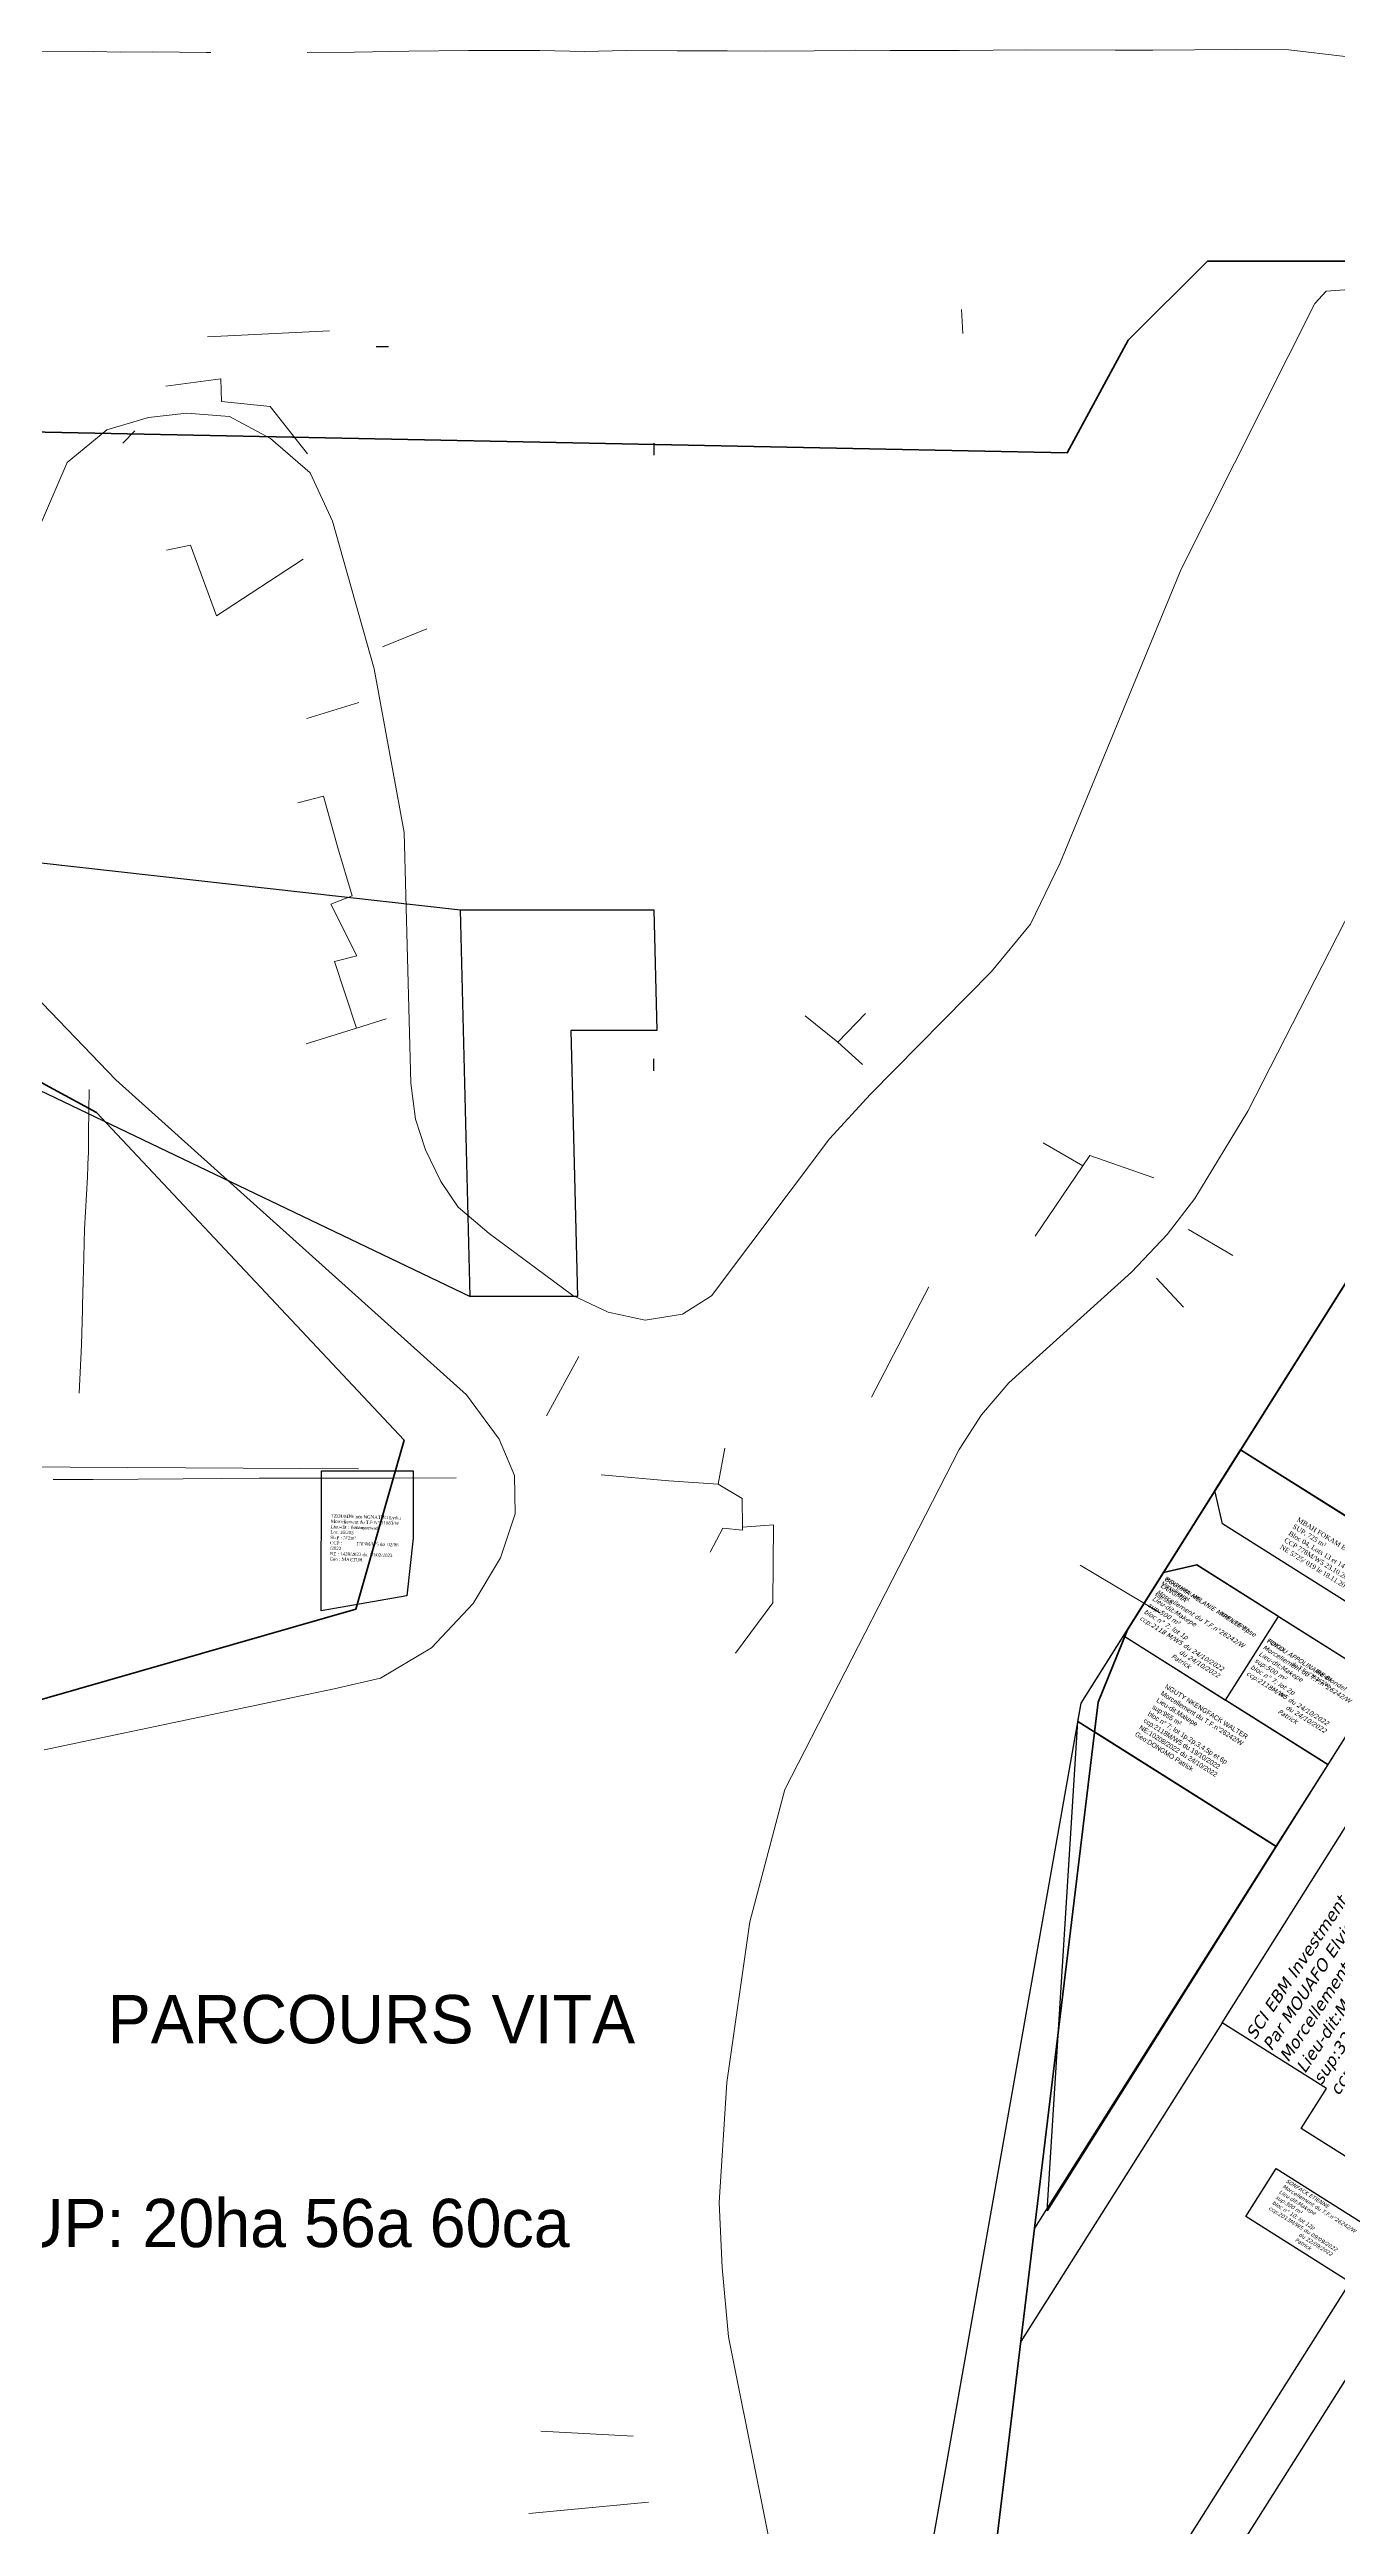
# Model space of a CAD drawing. Header units: millimetres. Extents: x 579832 to 917290, y 449831 to 1452191.
# Drawn here: x 582296 to 582563, y 450961 to 451474 of the extents above; entities that cross this region are included whole.
import ezdxf

# ---------------------------------------------------------------- set-up
doc = ezdxf.new("R2010")
doc.units = ezdxf.units.MM
doc.header["$LTSCALE"] = 10
for name, color, linetype, lineweight in [('drains_fossés', 120, 'Continuous', 20), ('MAJ APRES LE 13.01.2023', 222, 'Continuous', 30), ('Roads_others', 24, 'Continuous', 9)]:
    doc.layers.add(name, color=color, linetype=linetype, lineweight=lineweight)
for name, color, linetype in [('end maj 26 02 2021', 7, 'Continuous'), ('MAJ DEC 2021', 7, 'Continuous'), ('MAJ MARS 2022', 7, 'Continuous'), ('TF 16274-w', 2, 'Continuous')]:
    doc.layers.add(name, color=color, linetype=linetype)
doc.styles.add('Times 1.0', font='times.ttf', dxfattribs={"width": 0.99, "height": 1})

# ---------------------------------------------------------------- blocks, each defined once
blk = doc.blocks.new('FONING')
at = {"color": 7, "lineweight": -3, "flags": 128}
for points in [[(915302.96, 1447889.37), (915296.07, 1447887.8), (915288.59, 1447875.93), (915288.04, 1447874.55), (915308.95, 1447861.37), (915319.91, 1447878.7), (915302.96, 1447889.37)], [(915319.91, 1447878.7), (915336.81, 1447868.05), (915338.37, 1447861.16), (915330.08, 1447848.04), (915308.95, 1447861.37)]]:
    blk.add_lwpolyline(points, close=True, dxfattribs=at)
at = {"layer": 'end maj 26 02 2021', "linetype": 'ByBlock'}
blk.add_line((915354.37, 1447886.54), (915312.06, 1447913.18), dxfattribs=at)
at = {"layer": 'end maj 26 02 2021', "color": 150, "linetype": 'ByBlock', "lineweight": -3, "ltscale": 0.0014, "flags": 128}
blk.add_lwpolyline([(915312.06, 1447913.18), (915354.36, 1447886.55), (915349.03, 1447878.08), (915342.14, 1447876.51), (915308.29, 1447897.83), (915306.72, 1447904.72)], close=True, dxfattribs=at)
at = {"layer": 'end maj 26 02 2021', "linetype": 'ByBlock', "flags": 128}
blk.add_lwpolyline([(915302.96, 1447889.37), (915336.81, 1447868.05), (915338.37, 1447861.16), (915319.43, 1447831.08), (915278.36, 1447856.94), (915279.01, 1447860.72), (915296.07, 1447887.8)], close=True, dxfattribs=at)
at = {"layer": 'end maj 26 02 2021', "linetype": 'ByBlock', "ltscale": 0.0014, "flags": 128}
blk.add_lwpolyline([(915278.36, 1447856.94), (915319.43, 1447831.07), (915271.96, 1447755.65)], close=True, dxfattribs=at)
at = {"layer": 'MAJ DEC 2021', "color": 3, "linetype": 'ByBlock', "lineweight": 30, "ltscale": 0.0014, "flags": 128}
blk.add_lwpolyline([(915453.29, 1448137.47), (915539.77, 1448041.58), (915510.06, 1448014.79), (915523.46, 1447999.94), (915495.64, 1447974.84), (915484.13, 1447957.73), (915500.69, 1447939.37), (915483.94, 1447924.35), (915405.63, 1447639.95), (915398.32, 1447645.06), (915357.45, 1447645.32), (915252.23, 1447610), (915234.22, 1447607.45), (915279.01, 1447860.72)], close=True, dxfattribs=at)
at = {"layer": 'MAJ MARS 2022', "color": 5, "flags": 128}
blk.add_lwpolyline([(915339.58, 1447844.32), (915361.16, 1447830.73), (915382.75, 1447817.13), (915346.19, 1447759.07), (915324.61, 1447772.66), (915329.83, 1447780.96), (915308.25, 1447794.56)], close=True, dxfattribs=at)
at = {"layer": 'MAJ MARS 2022', "char_height": 0.958, "attachment_point": 1, "rotation": 327.7766}
for s, insert, width in [('\\A1;{\\fVerdana|b0|i1|c0|p34;BOGUMA MELANIE MIREILLE Epse LANGMIA \\P\\C1;Morcellement du T.F.n%%D26242/W\\P\\C256;Lieu-dit:Makepe\\Psup:500 m²\\Pbloc n° 7; lot 1p\\Pccp:2118 M/W5 du 24/10/2022\\PNE:10207/2022 du 24/10/2022\\C1;\\PGeo:DONGMO Patrick}', (915296.69, 1447886.99), 26.249), ('\\A1;{\\fVerdana|b0|i1|c0|p34;FOKOU APPOLINAIRE Blondel\\P\\C1;Morcellement du T.F.n%%D26242/W\\P\\C256;Lieu-dit:Makepe\\Psup:500 m²\\Pbloc n° 7; lot 2p\\Pccp:2118M/W5 du 24/10/2022\\PNE:10209/2022 du 24/10/2022\\P\\C1;Geo:DONGMO Patrick}', (915317.91, 1447874.19), 29.9086)]:
    blk.add_mtext(s, dxfattribs=dict(at, insert=insert, width=width))

msp = doc.modelspace()

# ---------------------------------------------------------------- linework, layer by layer
at = {"color": 0}
for p, q in [((582549.93, 451101.97), (582499.94, 451022.93)), ((582549.93, 451101.97), (582499.94, 451022.93)), ((582629.69, 451094.95), (582497.41, 450885.78)), ((582629.69, 451094.95), (582497.41, 450885.78)), ((582538.81, 451065.44), (582497.1, 450999.47)), ((582538.81, 451065.44), (582497.1, 450999.47)), ((582576.75, 451029.95), (582482.77, 450881.35)), ((582576.75, 451029.95), (582482.77, 450881.35))]:
    msp.add_line(p, q, dxfattribs=at)
at = {"flags": 128}
msp.add_lwpolyline([(582352.27, 451179.71), (582371.27, 451179.73), (582371.24, 451165.76), (582369.94, 451153.83), (582352.21, 451150.73)], close=True, dxfattribs=at)
msp.add_lwpolyline([(582352.27, 451179.71), (582371.27, 451179.73), (582371.24, 451165.76), (582369.94, 451153.83), (582352.21, 451150.73)], close=True, dxfattribs=at)
at = {"color": 5, "lineweight": -3, "flags": 128}
msp.add_lwpolyline([(582549.95, 451035.25), (582571.53, 451021.66), (582565.26, 451011.71), (582543.68, 451025.31)], close=True, dxfattribs=at)
msp.add_lwpolyline([(582549.95, 451035.25), (582571.53, 451021.66), (582565.26, 451011.71), (582543.68, 451025.31)], close=True, dxfattribs=at)
at = {"layer": 'drains_fossés'}
for p, q in [((582485.09, 451415.13), (582484.79, 451420.13)), ((582485.09, 451415.13), (582484.79, 451420.13)), ((582328.62, 451414.46), (582353.9, 451415.73)), ((582328.62, 451414.46), (582353.9, 451415.73)), ((582348.48, 451368.42), (582330.49, 451356.71)), ((582348.48, 451368.42), (582330.49, 451356.71)), ((582364.88, 451350.29), (582374.05, 451354)), ((582364.88, 451350.29), (582374.05, 451354)), ((582360.01, 451338.78), (582349.21, 451335.49)), ((582360.01, 451338.78), (582349.21, 451335.49)), ((582359.53, 451271.38), (582349.1, 451268.11)), ((582359.53, 451271.38), (582349.1, 451268.11)), ((582365.69, 451273.3), (582359.53, 451271.38)), ((582365.69, 451273.3), (582359.53, 451271.38)), ((582459.22, 451268.44), (582452.44, 451273.89)), ((582459.22, 451268.44), (582452.44, 451273.89)), ((582464.96, 451274.4), (582459.22, 451268.44)), ((582464.96, 451274.4), (582459.22, 451268.44)), ((582459.22, 451268.44), (582464.31, 451263.84)), ((582459.22, 451268.44), (582464.31, 451263.84)), ((582509.92, 451242.85), (582501.75, 451247.59)), ((582509.92, 451242.85), (582501.75, 451247.59)), ((582500.06, 451228.3), (582509.92, 451242.85)), ((582500.06, 451228.3), (582509.92, 451242.85)), ((582541.03, 451224.29), (582531.8, 451229.7)), ((582541.03, 451224.29), (582531.8, 451229.7)), ((582530.78, 451213.6), (582525.17, 451219.59)), ((582530.78, 451213.6), (582525.17, 451219.59)), ((582466.14, 451194.95), (582478.07, 451217.77)), ((582466.14, 451194.95), (582478.07, 451217.77)), ((582398.86, 451191.09), (582405.54, 451203.41)), ((582398.86, 451191.09), (582405.54, 451203.41)), ((582434.4, 451176.96), (582435.82, 451184.38)), ((582434.4, 451176.96), (582435.82, 451184.38)), ((582525.99, 451150.29), (582509.39, 451160.18)), ((582525.99, 451150.29), (582509.39, 451160.18)), ((582416.8, 450979.88), (582397.68, 450980.91)), ((582416.8, 450979.88), (582397.68, 450980.91)), ((582420.01, 450966.17), (582395.22, 450963.85)), ((582420.01, 450966.17), (582395.22, 450963.85))]:
    msp.add_line(p, q, dxfattribs=at)
for points in [[(582271.83, 451473.45), (582288.4, 451473.47), (582304.94, 451473.53), (582310.68, 451473.44), (582317.23, 451473.45), (582328.42, 451473.37), (582329.34, 451473.36)], [(582271.83, 451473.45), (582288.4, 451473.47), (582304.94, 451473.53), (582310.68, 451473.44), (582317.23, 451473.45), (582328.42, 451473.37), (582329.34, 451473.36)], [(582349.31, 451473.37), (582359.09, 451473.41), (582370.35, 451473.61), (582382.71, 451473.74), (582397.46, 451473.73), (582406.82, 451473.57), (582415.33, 451473.72), (582425.95, 451473.66), (582436.3, 451473.71), (582444.18, 451473.59), (582454.32, 451473.71), (582462.92, 451473.8), (582469.97, 451473.73), (582475.48, 451473.77), (582484.42, 451473.74), (582491.36, 451473.85), (582498.12, 451473.9), (582516.64, 451473.82), (582524.46, 451473.83), (582533.08, 451473.89), (582541.87, 451473.95), (582552.6, 451473.87), (582564.3, 451472.52)], [(582349.31, 451473.37), (582359.09, 451473.41), (582370.35, 451473.61), (582382.71, 451473.74), (582397.46, 451473.73), (582406.82, 451473.57), (582415.33, 451473.72), (582425.95, 451473.66), (582436.3, 451473.71), (582444.18, 451473.59), (582454.32, 451473.71), (582462.92, 451473.8), (582469.97, 451473.73), (582475.48, 451473.77), (582484.42, 451473.74), (582491.36, 451473.85), (582498.12, 451473.9), (582516.64, 451473.82), (582524.46, 451473.83), (582533.08, 451473.89), (582541.87, 451473.95), (582552.6, 451473.87), (582564.3, 451472.52)], [(582320.01, 451404.24), (582331.42, 451405.81), (582331.53, 451401.06), (582341.61, 451400.04), (582349.34, 451390.25)], [(582320.01, 451404.24), (582331.42, 451405.81), (582331.53, 451401.06), (582341.61, 451400.04), (582349.34, 451390.25)], [(582330.49, 451356.71), (582325.12, 451371.33), (582320.14, 451370.33)], [(582330.49, 451356.71), (582325.12, 451371.33), (582320.14, 451370.33)], [(582347.33, 451318.03), (582352.69, 451319.38), (582355.67, 451308.7), (582358.61, 451298.73), (582354.18, 451297.03), (582359.55, 451286.34), (582354.98, 451285.15), (582359.53, 451271.38)], [(582347.33, 451318.03), (582352.69, 451319.38), (582355.67, 451308.7), (582358.61, 451298.73), (582354.18, 451297.03), (582359.55, 451286.34), (582354.98, 451285.15), (582359.53, 451271.38)], [(582302.09, 451195.77), (582302.55, 451205.76), (582302.73, 451213.04), (582302.86, 451217.37), (582302.89, 451218.01), (582302.9, 451219.27), (582302.94, 451221.03), (582303.2, 451229.75), (582303.78, 451240.53), (582303.88, 451242.83), (582303.97, 451244.83), (582303.99, 451245.19), (582304.03, 451249.71), (582304.03, 451249.81), (582304.13, 451258.63)], [(582302.09, 451195.77), (582302.55, 451205.76), (582302.73, 451213.04), (582302.86, 451217.37), (582302.89, 451218.01), (582302.9, 451219.27), (582302.94, 451221.03), (582303.2, 451229.75), (582303.78, 451240.53), (582303.88, 451242.83), (582303.97, 451244.83), (582303.99, 451245.19), (582304.03, 451249.71), (582304.03, 451249.81), (582304.13, 451258.63)], [(582524.67, 451240.38), (582511.42, 451245), (582509.92, 451242.85)], [(582524.67, 451240.38), (582511.42, 451245), (582509.92, 451242.85)], [(582296.67, 451177.92), (582297.91, 451177.9), (582304.94, 451177.91), (582323.61, 451178.05), (582339.37, 451178.22), (582353.4, 451178.21), (582367.1, 451178.2), (582380.12, 451178.25)], [(582296.67, 451177.92), (582297.91, 451177.9), (582304.94, 451177.91), (582323.61, 451178.05), (582339.37, 451178.22), (582353.4, 451178.21), (582367.1, 451178.2), (582380.12, 451178.25)], [(582410.21, 451178.85), (582424.17, 451177.64), (582434.4, 451176.96)], [(582410.21, 451178.85), (582424.17, 451177.64), (582434.4, 451176.96)], [(582434.4, 451176.96), (582439.4, 451173.96), (582439.48, 451168.07)], [(582434.4, 451176.96), (582439.4, 451173.96), (582439.48, 451168.07)], [(582439.48, 451168.07), (582439.48, 451167.45), (582435.37, 451167.85), (582432.77, 451162.88)], [(582439.48, 451168.07), (582439.48, 451167.45), (582435.37, 451167.85), (582432.77, 451162.88)], [(582438.01, 451141.98), (582445.76, 451152.37), (582445.87, 451168.5), (582439.48, 451168.07)], [(582438.01, 451141.98), (582445.76, 451152.37), (582445.87, 451168.5), (582439.48, 451168.07)]]:
    msp.add_lwpolyline(points, dxfattribs=at)
at = {"layer": 'end maj 26 02 2021', "flags": 128}
for points in [[(582363.61, 451412.49), (582366.11, 451412.49)], [(582363.61, 451412.49), (582366.11, 451412.49)], [(582363.61, 451412.49), (582366.11, 451412.49)], [(582363.61, 451412.49), (582366.11, 451412.49)], [(582311.11, 451392.49), (582313.61, 451394.99)], [(582311.11, 451392.49), (582313.61, 451394.99)], [(582311.11, 451392.49), (582313.61, 451394.99)], [(582311.11, 451392.49), (582313.61, 451394.99)], [(582421.11, 451392.49), (582421.11, 451389.99)], [(582421.11, 451392.49), (582421.11, 451389.99)], [(582421.11, 451392.49), (582421.11, 451389.99)], [(582421.11, 451392.49), (582421.11, 451389.99)], [(582421.11, 451262.49), (582421.11, 451264.99)], [(582421.11, 451262.49), (582421.11, 451264.99)], [(582421.11, 451262.49), (582421.11, 451264.99)], [(582421.11, 451262.49), (582421.11, 451264.99)]]:
    msp.add_lwpolyline(points, dxfattribs=at)
at = {"layer": 'end maj 26 02 2021', "color": 150, "linetype": 'ByBlock', "lineweight": -3, "ltscale": 0.0014, "flags": 128}
for points in [[(582222.04, 451313.65), (582381.05, 451295.85)], [(582222.04, 451313.65), (582381.05, 451295.85)], [(582222.04, 451313.65), (582381.05, 451295.85)], [(582222.04, 451313.65), (582381.05, 451295.85)], [(582222.64, 451292.57), (582383.02, 451215.83)], [(582222.64, 451292.57), (582383.02, 451215.83)], [(582222.64, 451292.57), (582383.02, 451215.83)], [(582222.64, 451292.57), (582383.02, 451215.83)]]:
    msp.add_lwpolyline(points, dxfattribs=at)
msp.add_lwpolyline([(582421.06, 451295.85), (582421.68, 451270.85), (582403.92, 451270.85), (582405.28, 451215.83), (582383.02, 451215.83), (582381.05, 451295.85)], close=True, dxfattribs=at)
msp.add_lwpolyline([(582421.06, 451295.85), (582421.68, 451270.85), (582403.92, 451270.85), (582405.28, 451215.83), (582383.02, 451215.83), (582381.05, 451295.85)], close=True, dxfattribs=at)
msp.add_lwpolyline([(582421.06, 451295.85), (582421.68, 451270.85), (582403.92, 451270.85), (582405.28, 451215.83), (582383.02, 451215.83), (582381.05, 451295.85)], close=True, dxfattribs=at)
msp.add_lwpolyline([(582421.06, 451295.85), (582421.68, 451270.85), (582403.92, 451270.85), (582405.28, 451215.83), (582383.02, 451215.83), (582381.05, 451295.85)], close=True, dxfattribs=at)
at = {"layer": 'MAJ APRES LE 13.01.2023', "lineweight": 30, "flags": 128}
for points in [[(582533.53, 451160.25), (582526.64, 451158.68), (582519.16, 451146.81), (582518.61, 451145.43), (582539.51, 451132.24), (582550.47, 451149.58), (582533.53, 451160.25)], [(582533.53, 451160.25), (582526.64, 451158.68), (582519.16, 451146.81), (582518.61, 451145.43), (582539.51, 451132.24), (582550.47, 451149.58), (582533.53, 451160.25)], [(582533.53, 451160.25), (582526.64, 451158.68), (582519.16, 451146.81), (582518.61, 451145.43), (582539.51, 451132.24), (582550.47, 451149.58), (582533.53, 451160.25)], [(582533.53, 451160.25), (582526.64, 451158.68), (582519.16, 451146.81), (582518.61, 451145.43), (582539.51, 451132.24), (582550.47, 451149.58), (582533.53, 451160.25)], [(582550.47, 451149.58), (582567.38, 451138.93), (582568.94, 451132.03), (582560.65, 451118.92), (582539.51, 451132.24)], [(582550.47, 451149.58), (582567.38, 451138.93), (582568.94, 451132.03), (582560.65, 451118.92), (582539.51, 451132.24)], [(582550.47, 451149.58), (582567.38, 451138.93), (582568.94, 451132.03), (582560.65, 451118.92), (582539.51, 451132.24)], [(582550.47, 451149.58), (582567.38, 451138.93), (582568.94, 451132.03), (582560.65, 451118.92), (582539.51, 451132.24)], [(582518.61, 451145.43), (582560.65, 451118.92), (582549.93, 451101.97), (582512.39, 451125.64), (582513.14, 451131.82)], [(582518.61, 451145.43), (582560.65, 451118.92), (582549.93, 451101.97), (582512.39, 451125.64), (582513.14, 451131.82)], [(582518.61, 451145.43), (582560.65, 451118.92), (582549.93, 451101.97), (582512.39, 451125.64), (582513.14, 451131.82)], [(582518.61, 451145.43), (582560.65, 451118.92), (582549.93, 451101.97), (582512.39, 451125.64), (582513.14, 451131.82)]]:
    msp.add_lwpolyline(points, close=True, dxfattribs=at)
at = {"layer": 'MAJ MARS 2022', "color": 5, "flags": 128}
msp.add_lwpolyline([(582570.15, 451115.2), (582591.73, 451101.61), (582613.31, 451088.01), (582576.75, 451029.95), (582555.18, 451043.54), (582560.4, 451051.84), (582538.81, 451065.44)], close=True, dxfattribs=at)
msp.add_lwpolyline([(582570.15, 451115.2), (582591.73, 451101.61), (582613.31, 451088.01), (582576.75, 451029.95), (582555.18, 451043.54), (582560.4, 451051.84), (582538.81, 451065.44)], close=True, dxfattribs=at)
msp.add_lwpolyline([(582570.15, 451115.2), (582591.73, 451101.61), (582613.31, 451088.01), (582576.75, 451029.95), (582555.18, 451043.54), (582560.4, 451051.84), (582538.81, 451065.44)], close=True, dxfattribs=at)
msp.add_lwpolyline([(582570.15, 451115.2), (582591.73, 451101.61), (582613.31, 451088.01), (582576.75, 451029.95), (582555.18, 451043.54), (582560.4, 451051.84), (582538.81, 451065.44)], close=True, dxfattribs=at)
at = {"layer": 'Roads_others'}
for points in [[(582564.23, 451424.22), (582560.35, 451423.91), (582557.97, 451421.4), (582530.34, 451366.36), (582505.23, 451305.56), (582499.1, 451292.91), (582491.04, 451283.07), (582465.98, 451257.69), (582457.49, 451248.44), (582433.04, 451215.96), (582427.02, 451212.14), (582419.28, 451210.92), (582411.6, 451212.54), (582404.31, 451216), (582387.02, 451228.85), (582380.55, 451234.32), (582376.97, 451239.64), (582373.83, 451246.14), (582371.75, 451252.49), (582370.77, 451259.97), (582369.39, 451311.87), (582363.17, 451345.73), (582354.51, 451376.33), (582349.89, 451386.31), (582341.69, 451393.4), (582333.21, 451397.97), (582324.35, 451398.7), (582316.46, 451397.78), (582307.82, 451395.22), (582299.57, 451388.48), (582291.47, 451369.54)], [(582564.23, 451424.22), (582560.35, 451423.91), (582557.97, 451421.4), (582530.34, 451366.36), (582505.23, 451305.56), (582499.1, 451292.91), (582491.04, 451283.07), (582465.98, 451257.69), (582457.49, 451248.44), (582433.04, 451215.96), (582427.02, 451212.14), (582419.28, 451210.92), (582411.6, 451212.54), (582404.31, 451216), (582387.02, 451228.85), (582380.55, 451234.32), (582376.97, 451239.64), (582373.83, 451246.14), (582371.75, 451252.49), (582370.77, 451259.97), (582369.39, 451311.87), (582363.17, 451345.73), (582354.51, 451376.33), (582349.89, 451386.31), (582341.69, 451393.4), (582333.21, 451397.97), (582324.35, 451398.7), (582316.46, 451397.78), (582307.82, 451395.22), (582299.57, 451388.48), (582291.47, 451369.54)], [(582243.09, 451374.57), (582091.15, 451375.56), (582052.38, 451376.2), (582046.87, 451375.45), (582044.04, 451373.53), (582041.98, 451370.54), (582042.18, 451312.16), (582043.45, 451219.98), (582054.79, 451188.81), (582057.8, 451184.74), (582061.95, 451182.05), (582066.41, 451180.95), (582133.27, 451180.19), (582228.42, 451180.86), (582359.91, 451180.1)], [(582243.09, 451374.57), (582091.15, 451375.56), (582052.38, 451376.2), (582046.87, 451375.45), (582044.04, 451373.53), (582041.98, 451370.54), (582042.18, 451312.16), (582043.45, 451219.98), (582054.79, 451188.81), (582057.8, 451184.74), (582061.95, 451182.05), (582066.41, 451180.95), (582133.27, 451180.19), (582228.42, 451180.86), (582359.91, 451180.1)], [(582455.28, 450907.14), (582436.59, 451000.43), (582435.23, 451014.77), (582434.63, 451028.23), (582436.24, 451053.08), (582440.97, 451086.35), (582448.25, 451113.71), (582484.35, 451184.14), (582488.96, 451191.32), (582494.61, 451197.9), (582520.05, 451220.84), (582527.41, 451228.62), (582533.13, 451236.08), (582544.14, 451254.14), (582593.4, 451350.48)], [(582455.28, 450907.14), (582436.59, 451000.43), (582435.23, 451014.77), (582434.63, 451028.23), (582436.24, 451053.08), (582440.97, 451086.35), (582448.25, 451113.71), (582484.35, 451184.14), (582488.96, 451191.32), (582494.61, 451197.9), (582520.05, 451220.84), (582527.41, 451228.62), (582533.13, 451236.08), (582544.14, 451254.14), (582593.4, 451350.48)], [(582289.44, 451281.7), (582309.66, 451260.65), (582382.29, 451195.43), (582389.07, 451186.27), (582392.21, 451178.73), (582392.36, 451170.82), (582389.32, 451161.72), (582383.67, 451152.25), (582375.05, 451143.07), (582364.49, 451136.78), (582354.89, 451134.55), (582294.82, 451121.93)], [(582289.44, 451281.7), (582309.66, 451260.65), (582382.29, 451195.43), (582389.07, 451186.27), (582392.21, 451178.73), (582392.36, 451170.82), (582389.32, 451161.72), (582383.67, 451152.25), (582375.05, 451143.07), (582364.49, 451136.78), (582354.89, 451134.55), (582294.82, 451121.93)]]:
    msp.add_lwpolyline(points, dxfattribs=at)
at = {"layer": 'TF 16274-w', "color": 2, "linetype": 'ByBlock', "lineweight": 100, "flags": 128}
for points in [[(581998.26, 450948.85), (581973.13, 450961.87), (581968.41, 450964.32), (581930.67, 450986.14), (581933.05, 451048.28), (581982.13, 451085.8), (581987.11, 451081.12), (581987.92, 451070.06), (582043.78, 451030.05), (582190.03, 450979.35), (582288.95, 451130.87), (582359.37, 451151.06), (582369.37, 451186.06), (582305.64, 451253.92), (582287.88, 451263.52), (582275.32, 451264.22), (582277.92, 451395.06), (582506.72, 451390.48), (582519.31, 451413.78), (582535.78, 451430.16), (582588.43, 451430.16)], [(581998.26, 450948.85), (581973.13, 450961.87), (581968.41, 450964.32), (581930.67, 450986.14), (581933.05, 451048.28), (581982.13, 451085.8), (581987.11, 451081.12), (581987.92, 451070.06), (582043.78, 451030.05), (582190.03, 450979.35), (582288.95, 451130.87), (582359.37, 451151.06), (582369.37, 451186.06), (582305.64, 451253.92), (582287.88, 451263.52), (582275.32, 451264.22), (582277.92, 451395.06), (582506.72, 451390.48), (582519.31, 451413.78), (582535.78, 451430.16), (582588.43, 451430.16)], [(582680.6, 451403.17), (582519.16, 451146.81), (582513.15, 451131.82), (582482.73, 450880.88)], [(582680.6, 451403.17), (582519.16, 451146.81), (582513.15, 451131.82), (582482.73, 450880.88)]]:
    msp.add_lwpolyline(points, dxfattribs=at)

# ---------------------------------------------------------------- block references
msp.add_blockref('FONING', (-332769.43, -996729.12))
msp.add_blockref('FONING', (-332769.43, -996729.12))

# ---------------------------------------------------------------- texts
at = {"color": 3, "insert": (582354.23, 451170.73), "char_height": 0.6693, "width": 15.1917, "attachment_point": 1, "rotation": 358.2512}
msp.add_mtext('{\\fTimes New Roman|b0|i0|c0|p18;TZOUMPE née NGNATHO Lydia  \\P\\C1;Morcellement du T.F N° 31083/W       \\P\\C256;Lieu-dit : Bonamoussadi\\PLot: 16/205 \\PSUP : 512m²\\PCCP : ^I1783M/W5 du  02/06 /2022\\PNE : 1428/2023 du  20/02/2023\\P\\C1;Geo : MAETUR}', dxfattribs=at)
msp.add_mtext('{\\fTimes New Roman|b0|i0|c0|p18;TZOUMPE née NGNATHO Lydia  \\P\\C1;Morcellement du T.F N° 31083/W       \\P\\C256;Lieu-dit : Bonamoussadi\\PLot: 16/205 \\PSUP : 512m²\\PCCP : ^I1783M/W5 du  02/06 /2022\\PNE : 1428/2023 du  20/02/2023\\P\\C1;Geo : MAETUR}', dxfattribs=at)
at = {"layer": 'end maj 26 02 2021', "color": 150, "linetype": 'ByBlock', "lineweight": -3, "ltscale": 0.0014, "insert": (582554.69, 451170.17), "char_height": 1, "width": 54.0515, "attachment_point": 1, "rotation": 328.3991, "style": 'Times 1.0'}
msp.add_mtext('{\\C256;MBAH FOKAM ELVIS AIME\\PSUP. 725 m²\\PBloc 04, Lots 13 et 14\\PCCP 778M/W5 23.10.2019\\PNE 5725/ 019 le 18.11.2019}', dxfattribs=at)
msp.add_mtext('{\\C256;MBAH FOKAM ELVIS AIME\\PSUP. 725 m²\\PBloc 04, Lots 13 et 14\\PCCP 778M/W5 23.10.2019\\PNE 5725/ 019 le 18.11.2019}', dxfattribs=at)
msp.add_mtext('{\\C256;MBAH FOKAM ELVIS AIME\\PSUP. 725 m²\\PBloc 04, Lots 13 et 14\\PCCP 778M/W5 23.10.2019\\PNE 5725/ 019 le 18.11.2019}', dxfattribs=at)
msp.add_mtext('{\\C256;MBAH FOKAM ELVIS AIME\\PSUP. 725 m²\\PBloc 04, Lots 13 et 14\\PCCP 778M/W5 23.10.2019\\PNE 5725/ 019 le 18.11.2019}', dxfattribs=at)
at = {"layer": 'MAJ APRES LE 13.01.2023', "lineweight": 30, "attachment_point": 1, "rotation": 327.7766}
for s, insert, char_height, width in [('\\A1;{\\H0.875x;\\C7;BOGUMA MELANIE MIREILLE Epse LANGMIA} \\P{\\C1;Morcellement du T.F.n%%D26242/W\\P\\C7;Lieu-dit:Makepe\\Psup:500 m²\\Pbloc n° 7; lot 1p\\Pccp:2118M/W5 du 24/10/2022\\PNE:10207/2022 du 24/10/2022\\C1;\\PGeo:DONGMO Patrick}', (582527.25, 451157.87), 0.8, 26.249), ('\\A1;{\\H0.875x;\\C7;BOGUMA MELANIE MIREILLE Epse LANGMIA} \\P{\\C1;Morcellement du T.F.n%%D26242/W\\P\\C7;Lieu-dit:Makepe\\Psup:500 m²\\Pbloc n° 7; lot 1p\\Pccp:2118M/W5 du 24/10/2022\\PNE:10207/2022 du 24/10/2022\\C1;\\PGeo:DONGMO Patrick}', (582527.25, 451157.87), 0.8, 26.249), ('\\A1;{\\C7;FOKOU APPOLINAIRE Blondel}\\P{\\C1;Morcellement du T.F.n%%D26242/W\\P\\C7;Lieu-dit:Makepe\\Psup:500 m²\\Pbloc n° 7; lot 2p\\Pccp:2118M/W5 du 19/10/2022\\PNE:10209/2022 du 24/10/2022}\\P{\\C1;Geo:DONGMO Patrick}', (582548.47, 451145.06), 0.8, 29.9086), ('\\A1;{\\C7;FOKOU APPOLINAIRE Blondel}\\P{\\C1;Morcellement du T.F.n%%D26242/W\\P\\C7;Lieu-dit:Makepe\\Psup:500 m²\\Pbloc n° 7; lot 2p\\Pccp:2118M/W5 du 19/10/2022\\PNE:10209/2022 du 24/10/2022}\\P{\\C1;Geo:DONGMO Patrick}', (582548.47, 451145.06), 0.8, 29.9086), ('\\A1;{\\C7;NGUTY NKENGFACK WALTER}\\P{\\C1;Morcellement du T.F.n%%D26242/W\\P\\C7;Lieu-dit:Makepe\\Psup:955 m²\\Pbloc n° 7; lot 1p,2p,3,4,5p et 6p\\Pccp:2118M/W5 du 19/10/2022\\PNE:10208/2022 du 24/10/2022\\C1;\\PGeo:DONGMO Patrick}', (582527.38, 451135.62), 1, 36.9242), ('\\A1;{\\C7;NGUTY NKENGFACK WALTER}\\P{\\C1;Morcellement du T.F.n%%D26242/W\\P\\C7;Lieu-dit:Makepe\\Psup:955 m²\\Pbloc n° 7; lot 1p,2p,3,4,5p et 6p\\Pccp:2118M/W5 du 19/10/2022\\PNE:10208/2022 du 24/10/2022\\C1;\\PGeo:DONGMO Patrick}', (582527.38, 451135.62), 1, 36.9242)]:
    msp.add_mtext(s, dxfattribs=dict(at, insert=insert, char_height=char_height, width=width))
at = {"layer": 'MAJ MARS 2022', "attachment_point": 1}
for s, insert, char_height, width, rotation in [('\\A1;{\\fVerdana|b0|i1|c0|p34;SCI EBM Investment representé \\PPar MOUAFO Elvis Bertin\\P\\C1;Morcellement du T.F.n%%D26242/W\\P\\C256;Lieu-dit:Makepe\\Psup:3250 m²\\Pccp:1569M/W5 du 28/03/2022\\PNE:5452/2022 du 31.03.2022\\P\\C1;Geo:DONGMO Patrick}', (582543.47, 451063.12), 2.5, 68.4985, 56.2425), ('\\A1;{\\fVerdana|b0|i1|c0|p34;SCI EBM Investment representé \\PPar MOUAFO Elvis Bertin\\P\\C1;Morcellement du T.F.n%%D26242/W\\P\\C256;Lieu-dit:Makepe\\Psup:3250 m²\\Pccp:1569M/W5 du 28/03/2022\\PNE:5452/2022 du 31.03.2022\\P\\C1;Geo:DONGMO Patrick}', (582543.47, 451063.12), 2.5, 68.4985, 56.2425), ('\\A1;{\\fVerdana|b0|i1|c0|p34;SCI EBM Investment representé \\PPar MOUAFO Elvis Bertin\\P\\C1;Morcellement du T.F.n%%D26242/W\\P\\C256;Lieu-dit:Makepe\\Psup:3250 m²\\Pccp:1569M/W5 du 28/03/2022\\PNE:5452/2022 du 31.03.2022\\P\\C1;Geo:DONGMO Patrick}', (582543.47, 451063.12), 2.5, 68.4985, 56.2425), ('\\A1;{\\fVerdana|b0|i1|c0|p34;SCI EBM Investment representé \\PPar MOUAFO Elvis Bertin\\P\\C1;Morcellement du T.F.n%%D26242/W\\P\\C256;Lieu-dit:Makepe\\Psup:3250 m²\\Pccp:1569M/W5 du 28/03/2022\\PNE:5452/2022 du 31.03.2022\\P\\C1;Geo:DONGMO Patrick}', (582543.47, 451063.12), 2.5, 68.4985, 56.2425), ('\\A1;{\\fVerdana|b0|i1|c0|p34;SONFACK ETIENNE\\P\\C1;Morcellement du T.F.n%%D26242/W\\P\\C256;Lieu-dit:Makepe\\Psup:300 m²\\Pbloc n° 10; lot 12p\\Pccp:2013M/W5 du 09/09/2022\\PNE:9195/2022 du 22/09/2022\\C1;\\PGeo:DONGMO Patrick}', (582552.33, 451033.16), 0.7983, 21.8735, 327.7766), ('\\A1;{\\fVerdana|b0|i1|c0|p34;SONFACK ETIENNE\\P\\C1;Morcellement du T.F.n%%D26242/W\\P\\C256;Lieu-dit:Makepe\\Psup:300 m²\\Pbloc n° 10; lot 12p\\Pccp:2013M/W5 du 09/09/2022\\PNE:9195/2022 du 22/09/2022\\C1;\\PGeo:DONGMO Patrick}', (582552.33, 451033.16), 0.7983, 21.8735, 327.7766)]:
    msp.add_mtext(s, dxfattribs=dict(at, insert=insert, char_height=char_height, width=width, rotation=rotation))
at = {"layer": 'TF 16274-w', "color": 2, "linetype": 'ByBlock', "lineweight": 100}
for s, p in [('PARCOURS VITA', (582307.98, 451061.19)), ('PARCOURS VITA', (582307.98, 451061.19)), ('SUP: 20ha 56a 60ca', (582280.25, 451018.99)), ('SUP: 20ha 56a 60ca', (582280.25, 451018.99))]:
    msp.add_text(s, height=10, dxfattribs=at).set_placement(p)

doc.saveas('drawing.dxf')
